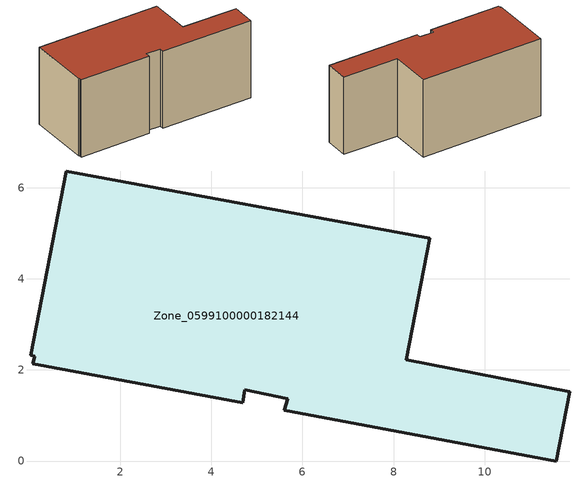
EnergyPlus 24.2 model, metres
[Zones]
Zone_0599100000182144
 floor ground (C_G): 4.74,1.57 4.69,1.28 0.07,2.14 0.12,2.3 0.03,2.33 0.81,6.37 8.8,4.89 8.28,2.22 11.87,1.52 11.57,0 5.6,1.11 5.67,1.37 z0
 wall outside (C_F): 11.57,0 11.87,1.52 8.28,2.22 8.8,4.89 0.81,6.37 0.03,2.33 0.12,2.3 0.07,2.14 4.69,1.28 4.74,1.57 5.67,1.37 5.6,1.11 11.57,0 z0:5.23
 roof outside (C_R): 0.12,2.3 0.07,2.14 4.69,1.28 4.74,1.57 5.67,1.37 5.6,1.11 11.57,0 11.87,1.52 8.28,2.22 8.8,4.89 0.81,6.37 0.03,2.33 z5.23
[BUILDING]
Pand.0599100000182144: North Axis=0; Terrain=City; Loads Convergence Tolerance Value=0.04; Temperature Convergence Tolerance Value=0.4; Solar Distribution=FullExterior; Maximum Number of Warmup Days=25; Minimum Number of Warmup Days=1
[Site:Location]
Rotterdam.The.Hague.AP_ZH_NLD Design_Conditions: Latitude=51.96; Longitude=4.45; Time Zone=1; Elevation=-4.5
[SITE:GROUNDTEMPERATURE:BUILDINGSURFACE]
18, 18, 18, 18, 18, 18, 18, 18, 18, 18, 18, 18
[MATERIAL] Thermal Absorptance=0.9; Solar Absorptance=0.7; Visible Absorptance=0.7
Name | Roughness | Thickness | Conductivity | Density | Specific Heat
G.TC.1946 | MediumSmooth | 0.15 | 1 | 540 | 1210
F.TC.1946 | Rough | 0.3 | 0.857143 | 1920 | 840
R.TC.1946 | MediumRough | 0.2 | 0.909091 | 1500 | 1000
[CONSTRUCTION]
C_G: G.TC.1946
C_F: F.TC.1946
C_R: R.TC.1946
[ZONE]
Zone_0599100000182144: Type=1; Multiplier=1; Ceiling Height=Autocalculate; Volume=Autocalculate; Floor Area=autocalculate; Part of Total Floor Area=Yes
[ZONEINFILTRATION:DESIGNFLOWRATE]
Infil_Zone_0599100000182144: Zone or ZoneList or Space or SpaceList=Zone_0599100000182144; Schedule=AlwaysOn; Design Flow Rate Calculation Method=Flow/Area; Flow Rate per Floor Area=0.003; Constant Term Coefficient=1; Temperature Term Coefficient=0; Velocity Term Coefficient=0; Velocity Squared Term Coefficient=0
[HVACTEMPLATE:ZONE:IDEALLOADSAIRSYSTEM]
Zone_0599100000182144: Maximum Heating Supply Air Temperature=50; Minimum Cooling Supply Air Temperature=13; Maximum Heating Supply Air Humidity Ratio=0.0156; Minimum Cooling Supply Air Humidity Ratio=0.0077; Heating Limit=NoLimit; Cooling Limit=NoLimit; Dehumidification Control Type=ConstantSensibleHeatRatio; Cooling Sensible Heat Ratio=0.7; Dehumidification Setpoint=60; Humidification Control Type=None; Humidification Setpoint=30; Outdoor Air Method=None; Outdoor Air Flow Rate per Person=0.00944; Outdoor Air Flow Rate per Zone Floor Area=0; Outdoor Air Flow Rate per Zone=0; Demand Controlled Ventilation Type=None; Outdoor Air Economizer Type=NoEconomizer; Heat Recovery Type=None; Sensible Heat Recovery Effectiveness=0.7; Latent Heat Recovery Effectiveness=0.65
[ZONECONTROL:THERMOSTAT]
ThermostatControl_Zone_0599100000182144: Zone or ZoneList=Zone_0599100000182144; Control Type Schedule=DualSetpointControlType; Control 1=Thermostat_Zone_0599100000182144; Temperature Difference Between Cutout And Setpoint=0
[THERMOSTATSETPOINT:DUALSETPOINT]
Thermostat_Zone_0599100000182144: Heating Setpoint Temperature Schedule=HeatingSetpoint_Zone_0599100000182144; Cooling Setpoint Temperature Schedule=CoolingSetpoint_Zone_0599100000182144
[SCHEDULE:COMPACT]
HeatingSetpoint_Zone_0599100000182144: Through: 12/31, For: AllDays, Until: 24:00, 21
CoolingSetpoint_Zone_0599100000182144: Through: 12/31, For: AllDays, Until: 24:00, 24
DualSetpointControlType: Through: 12/31, For: AllDays, Until: 24:00, 4
AlwaysOn: Through: 12/31, For: AllDays, Until: 24:00, 1
